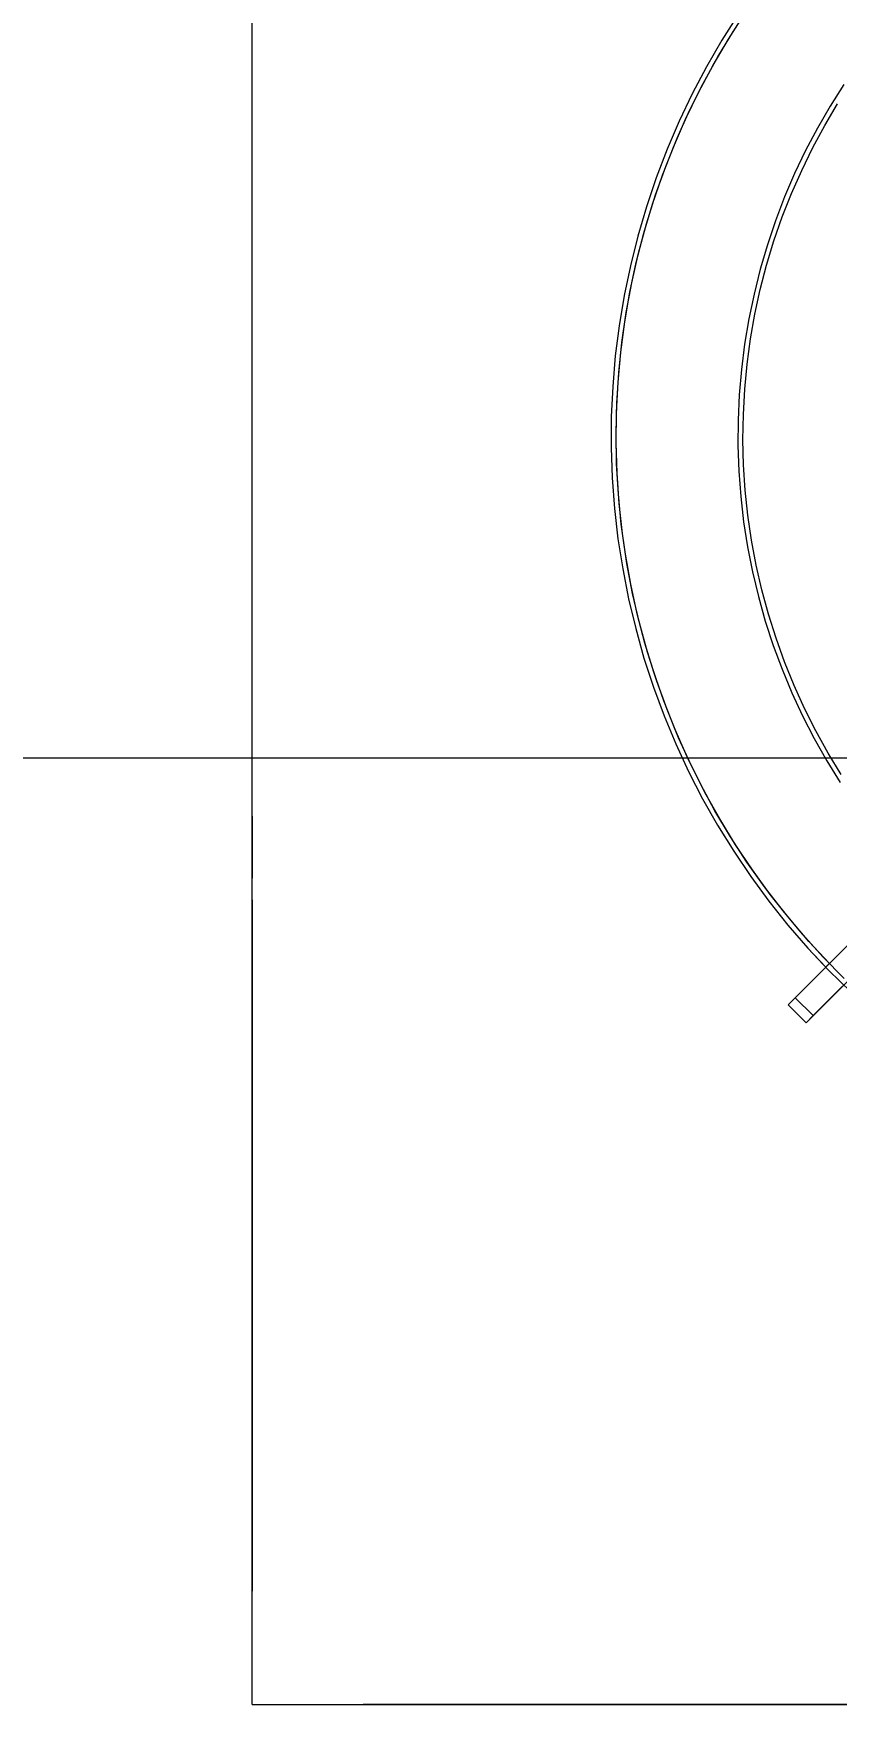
# Model space of a CAD drawing. Header units: millimetres. Extents: x -22227 to 20275, y 15053 to 61060.
# Drawn here: x -6802 to -6485, y 58947 to 59606 of the extents above; entities that cross this region are included whole.
import ezdxf

# ---------------------------------------------------------------- set-up
doc = ezdxf.new("R2010")
doc.units = ezdxf.units.MM
for name, color, linetype, lineweight in [('A-ANNO-DIMS', 7, 'Continuous', 9), ('A-ANNO-DIMS-170', 7, 'Continuous', 9), ('M-EQPM', 7, 'Continuous', 5)]:
    doc.layers.add(name, color=color, linetype=linetype, lineweight=lineweight)
doc.styles.add('Arial_1', font='arial.ttf', dxfattribs={"width": 0.8, "height": 340})
doc.dimstyles.new('AK_DIM_2_0_Arial', dxfattribs={"dimscale": 304.8, "dimtxt": 346.888196, "dimasz": 0.278871, "dimexe": 0.557743, "dimexo": 0.557743, "dimgap": 0.055774, "dimtad": 1, "dimdec": 0, "dimzin": 0, "dimdsep": 46, "dimtxsty": 'Arial_1', "dimblk1": 'OBLIQUE', "dimblk2": 'OBLIQUE', "dimsah": 1, "dimcen": 0.09, "dimadec": 0, "dimazin": 0, "dimtfac": 1, "dimtdec": 4, "dimtix": 1, "dimtmove": 0, "dimatfit": 3, "dimfxl": 1, "dimtvp": 1, "dimtolj": 1, "dimtzin": 0, "dimarcsym": 2})

# ---------------------------------------------------------------- blocks, each defined once
blk = doc.blocks.new('DanNong_VRV - OD-A-1-1235631-MẶT BẰNG HỆ THỐNG GIÓ TƯƠI')
at = {"layer": 'M-EQPM'}
for p, q in [((-885, -311.78), (-885, 688.22)), ((-885, -311.78), (-885, 688.22)), ((-885, -273.58), (-885, 616.52)), ((-885, 38.44), (-885, 616.52)), ((-673.72, -35.93), (-481.39, 156.4)), ((-481.39, 156.4), (-670.9, -33.1)), ((-474.32, 149.33), (-666.65, -43)), ((-663.82, -40.17), (-474.32, 149.33)), ((-885, 38.44), (-885, 28.44)), ((-885, 28.44), (-885, 38.44)), ((-885, 38.44), (-885, 28.44)), ((-885, 28.44), (-885, 38.44)), ((-885, 28.44), (-885, 14.01)), ((-885, 28.44), (-885, 14.01)), ((-885, 28.44), (-885, 14.01)), ((-885, 28.44), (-885, 14.01)), ((-885, 5.44), (-885, 0.44)), ((-885, 5.44), (-885, 0.44)), ((-885, 5.44), (-885, 0.44)), ((-885, 5.44), (-885, 0.44)), ((-885, 5.44), (-885, 0.44)), ((-885, 5.44), (-885, 0.44)), ((-885, 5.44), (-885, 0.44)), ((-885, 5.44), (-885, 0.44)), ((-885, 5.44), (-885, 0.44)), ((-885, 5.44), (-885, 0.44)), ((-885, -239.56), (-885, 0.44)), ((-885, 0.44), (-885, -239.56)), ((-885, -239.56), (-885, 0.44)), ((-885, 0.44), (-885, -239.56)), ((-885, -239.56), (-885, 0.44)), ((-885, 0.44), (-885, -239.56)), ((-885, -239.56), (-885, 0.44)), ((-885, 0.44), (-885, -239.56)), ((-885, 0.44), (-885, -4.56)), ((-885, -239.56), (-885, 0.44)), ((-885, 0.44), (-885, -239.56)), ((-885, -239.56), (-885, 0.44)), ((-885, 0.44), (-885, -239.56)), ((-885, -239.56), (-885, 0.44)), ((-885, 0.44), (-885, -239.56)), ((-885, -239.56), (-885, 0.44)), ((-885, 0.44), (-885, -239.56)), ((-885, -239.56), (-885, 0.44)), ((-885, 0.44), (-885, -239.56)), ((-885, -239.56), (-885, 0.44)), ((-885, 0.44), (-885, -239.56)), ((-885, -190.21), (-885, -4.56)), ((-885, -4.56), (-885, -190.21)), ((-670.9, -33.1), (-673.72, -35.93)), ((-673.72, -35.93), (-666.65, -43)), ((-673.72, -35.93), (-666.65, -43)), ((-670.9, -33.1), (-663.82, -40.17)), ((-670.9, -33.1), (-663.82, -40.17)), ((-666.65, -43), (-663.82, -40.17)), ((-885, -127.9), (-885, -158.22)), ((-885, -190.21), (-885, -195.21)), ((-885, -239.27), (-885, -267.1)), ((-885, -239.27), (-885, -267.1)), ((-885, -239.29), (-885, -267.07)), ((-885, -239.29), (-885, -267.07)), ((-885, -239.29), (-885, -267.07)), ((-885, -239.29), (-885, -267.07)), ((-885, -239.56), (-885, -244.56)), ((-885, -239.56), (-885, -244.56)), ((-885, -239.56), (-885, -244.56)), ((-885, -239.56), (-885, -244.56)), ((-885, -239.56), (-885, -244.56)), ((-885, -239.56), (-885, -244.56)), ((-885, -239.56), (-885, -244.56)), ((-885, -239.56), (-885, -244.56)), ((-885, -239.56), (-885, -244.56)), ((-885, -239.56), (-885, -244.56)), ((-885, -244.13), (-885, -241.71)), ((-885, -252.71), (-885, -261.71)), ((-885, -252.71), (-885, -261.71)), ((-885, -311.78), (655, -311.78)), ((-841.21, -311.78), (585, -311.78)), ((-12.64, -311.78), (-841.21, -311.78)), ((-841.21, -311.78), (-12.64, -311.78)), ((-838.93, -311.78), (-811.15, -311.78)), ((-838.93, -311.78), (-811.15, -311.78)), ((-838.93, -311.78), (-811.15, -311.78)), ((-838.93, -311.78), (-811.15, -311.78)), ((-838.93, -311.78), (-811.15, -311.78)), ((-838.93, -311.78), (-811.15, -311.78))]:
    blk.add_line(p, q, dxfattribs=at)
at = {"layer": 'M-EQPM', "flags": 128}
for points in [[(-693.38, 354.53), (-699.83, 344.37), (-705.87, 333.95), (-711.49, 323.3), (-716.67, 312.44), (-721.42, 301.38), (-725.72, 290.13), (-729.57, 278.73), (-732.96, 267.17), (-735.89, 255.49), (-738.34, 243.71), (-740.32, 231.83), (-741.83, 219.89), (-742.86, 207.89), (-743.4, 195.87), (-743.47, 183.83), (-743.05, 171.8), (-742.15, 159.79), (-740.78, 147.83), (-738.92, 135.93), (-736.6, 124.12), (-733.8, 112.41), (-730.53, 100.82), (-726.81, 89.38), (-722.63, 78.09), (-718, 66.97), (-712.93, 56.05), (-707.43, 45.34), (-701.5, 34.86), (-695.16, 24.63), (-688.42, 14.66), (-681.28, 4.96), (-673.76, -4.44), (-665.87, -13.54), (-658.85, -21.05)], [(-693.38, 354.53), (-699.83, 344.37), (-705.87, 333.95), (-711.49, 323.3), (-716.67, 312.44), (-721.42, 301.38), (-725.72, 290.13), (-729.57, 278.73), (-732.96, 267.17), (-735.89, 255.49), (-738.34, 243.71), (-740.32, 231.83), (-741.83, 219.89), (-742.86, 207.89), (-743.4, 195.87), (-743.47, 183.83), (-743.05, 171.8), (-742.15, 159.79), (-740.78, 147.83), (-738.92, 135.93), (-736.6, 124.12), (-733.8, 112.41), (-730.53, 100.82), (-726.81, 89.38), (-722.63, 78.09), (-718, 66.97), (-712.93, 56.05), (-707.43, 45.34), (-701.5, 34.86), (-695.16, 24.63), (-688.42, 14.66), (-681.28, 4.96), (-673.76, -4.44), (-665.87, -13.54), (-657.62, -22.31), (-649.03, -30.74)], [(-693.38, 354.53), (-699.83, 344.37), (-705.87, 333.95), (-711.49, 323.3), (-716.67, 312.44), (-721.42, 301.38), (-725.72, 290.13), (-729.57, 278.73), (-732.96, 267.17), (-735.89, 255.49), (-738.34, 243.71), (-740.32, 231.83), (-741.83, 219.89), (-742.86, 207.89), (-743.4, 195.87), (-743.47, 183.83), (-743.05, 171.8), (-742.15, 159.79), (-740.78, 147.83), (-738.92, 135.93), (-736.6, 124.12), (-733.8, 112.41), (-730.53, 100.82), (-726.81, 89.38), (-722.63, 78.09), (-718, 66.97), (-712.93, 56.05), (-707.43, 45.34), (-701.5, 34.86), (-695.16, 24.63), (-688.42, 14.66), (-681.28, 4.96), (-673.76, -4.44), (-665.87, -13.54), (-657.62, -22.31), (-649.03, -30.74)], [(-651.63, -25.47), (-660.01, -16.94), (-668.04, -8.08), (-675.71, 1.1), (-683, 10.58), (-689.92, 20.33), (-696.43, 30.36), (-702.54, 40.64), (-708.23, 51.16), (-713.5, 61.9), (-718.34, 72.84), (-722.73, 83.96), (-726.68, 95.25), (-730.17, 106.69), (-733.2, 118.26), (-735.76, 129.94), (-737.86, 141.71), (-739.48, 153.56), (-740.63, 165.46), (-741.3, 177.4), (-741.5, 189.36), (-741.21, 201.32), (-740.45, 213.25), (-739.21, 225.15), (-737.5, 236.98), (-735.31, 248.74), (-732.66, 260.4), (-729.54, 271.95), (-725.96, 283.36), (-721.93, 294.62), (-717.45, 305.71), (-712.53, 316.61), (-707.18, 327.3), (-701.41, 337.78), (-695.22, 348.01)], [(-651.63, -25.47), (-660.01, -16.94), (-668.04, -8.08), (-675.71, 1.1), (-683, 10.58), (-689.92, 20.33), (-696.43, 30.36), (-702.54, 40.64), (-708.23, 51.16), (-713.5, 61.9), (-718.34, 72.84), (-722.73, 83.96), (-726.68, 95.25), (-730.17, 106.69), (-733.2, 118.26), (-735.76, 129.94), (-737.86, 141.71), (-739.48, 153.56), (-740.63, 165.46), (-741.3, 177.4), (-741.5, 189.36), (-741.21, 201.32), (-740.45, 213.25), (-739.21, 225.15), (-737.5, 236.98), (-735.31, 248.74), (-732.66, 260.4), (-729.54, 271.95), (-725.96, 283.36), (-721.93, 294.62), (-717.45, 305.71), (-712.53, 316.61), (-707.18, 327.3), (-701.41, 337.78), (-695.22, 348.01)], [(-657.43, -19.64), (-665.57, -10.88), (-673.35, -1.8), (-680.77, 7.59), (-687.8, 17.26), (-694.44, 27.21), (-700.68, 37.41), (-706.5, 47.86), (-711.91, 58.52), (-716.88, 69.4), (-721.41, 80.47), (-725.49, 91.71), (-729.13, 103.1), (-732.3, 114.63), (-735.01, 126.28), (-737.26, 138.03), (-739.03, 149.85), (-740.33, 161.74), (-741.15, 173.67), (-741.49, 185.63), (-741.35, 197.59), (-740.74, 209.53), (-739.65, 221.44), (-738.08, 233.3), (-736.04, 245.08), (-733.54, 256.77), (-730.56, 268.36), (-727.13, 279.81), (-723.24, 291.12), (-718.9, 302.27), (-714.12, 313.23), (-708.9, 323.99), (-703.26, 334.53), (-697.2, 344.84), (-690.73, 354.9)], [(-651.71, 326.91), (-657.09, 318.43), (-662.12, 309.75), (-666.8, 300.87), (-671.13, 291.81), (-675.09, 282.58), (-678.68, 273.2), (-681.89, 263.69), (-684.71, 254.06), (-687.15, 244.32), (-689.2, 234.49), (-690.85, 224.59), (-692.11, 214.63), (-692.96, 204.63), (-693.42, 194.6), (-693.47, 184.56), (-693.13, 174.52), (-692.38, 164.51), (-691.23, 154.54), (-689.68, 144.62), (-687.74, 134.77), (-685.41, 125.01), (-682.69, 115.34), (-679.58, 105.8), (-676.09, 96.38), (-672.23, 87.11), (-668.01, 78.01), (-663.42, 69.08), (-658.48, 60.34), (-653.19, 51.8)], [(-652.76, 54.84), (-657.93, 63.35), (-662.75, 72.07), (-667.22, 80.97), (-671.33, 90.04), (-675.07, 99.27), (-678.44, 108.64), (-681.43, 118.14), (-684.05, 127.75), (-686.27, 137.46), (-688.11, 147.25), (-689.55, 157.1), (-690.59, 167), (-691.24, 176.94), (-691.5, 186.9), (-691.35, 196.86), (-690.81, 206.8), (-689.86, 216.72), (-688.53, 226.59), (-686.8, 236.39), (-684.67, 246.12), (-682.17, 255.76), (-679.27, 265.29), (-676, 274.7), (-672.36, 283.97), (-668.34, 293.08), (-663.97, 302.03), (-659.24, 310.8), (-654.17, 319.36)]]:
    blk.add_lwpolyline(points, dxfattribs=at)
at = {"layer": 'M-EQPM'}
for points in [[(-658.85, -21.05), (-658.84, -21.05), (-658.82, -21.03), (-658.72, -20.93), (-658.56, -20.77), (-658.36, -20.57), (-658.14, -20.34), (-657.92, -20.12), (-657.72, -19.92), (-657.56, -19.76), (-657.45, -19.66), (-657.43, -19.64), (-657.43, -19.64)], [(-657.43, -19.64), (-657.43, -19.64), (-657.45, -19.66), (-657.56, -19.76), (-657.72, -19.92), (-657.92, -20.12), (-658.14, -20.34), (-658.36, -20.57), (-658.56, -20.77), (-658.72, -20.93), (-658.82, -21.03), (-658.84, -21.05), (-658.85, -21.05)]]:
    blk.add_open_spline(points, degree=3, dxfattribs=at)
blk = doc.blocks.new('AK-SGS-M3-Hrvt_rvt-1-MẶT BẰNG HỆ THỐNG GIÓ TƯƠI')
at = {"layer": 'M-EQPM', "color": 4, "lineweight": 18, "true_color": 0x00ffff}
blk.add_blockref('DanNong_VRV - OD-A-1-1235631-MẶT BẰNG HỆ THỐNG GIÓ TƯƠI', (-5830.9, 59258.71), dxfattribs=at)
blk = doc.blocks.new('DIMBLOCK2-MẶT BẰNG HỆ THỐNG GIÓ TƯƠI')
at = {"layer": 'A-ANNO-DIMS-170'}
for p, q in [((-12198.59, 58695.04), (-12198.59, 58865.04)), ((-4498.59, 58695.04), (-4498.59, 58865.04)), ((-12198.59, 58695.04), (-12156.09, 58737.54)), ((-4498.59, 58695.04), (-4456.09, 58737.54)), ((-12198.59, 58695.04), (-12241.09, 58652.54)), ((-12198.59, 58695.04), (-4498.59, 58695.04)), ((-12198.59, 58695.04), (-12198.59, 58585.14)), ((-4498.59, 58695.04), (-4541.09, 58652.54)), ((-4498.59, 58695.04), (-4498.59, 58585.14))]:
    blk.add_line(p, q, dxfattribs=at)
at = {"layer": 'A-ANNO-DIMS-170', "color": 0, "insert": (-8764.85, 59153.44), "char_height": 340, "width": 999.038, "attachment_point": 1, "line_spacing_factor": 0.941778, "style": 'Arial_1'}
blk.add_mtext('7700', dxfattribs=at)
blk = doc.blocks.new('_Oblique')
at = {"color": 0, "linetype": 'ByBlock', "lineweight": -2}
blk.add_line((-0.5, -0.5), (0.5, 0.5), dxfattribs=at)
blk = doc.blocks.new('DIMBLOCK5-MẶT BẰNG HỆ THỐNG GIÓ TƯƠI')
at = {"layer": 'A-ANNO-DIMS-170'}
for p, q in [((-20048.59, 59320.2), (-20048.59, 59490.2)), ((10901.41, 59320.2), (10901.41, 59490.2)), ((-20048.59, 59320.2), (-20006.09, 59362.7)), ((10901.41, 59320.2), (10943.91, 59362.7)), ((-20048.59, 59320.2), (-20091.09, 59277.7)), ((-20048.59, 59320.2), (10901.41, 59320.2)), ((-20048.59, 59320.2), (-20048.59, 59210.31)), ((10901.41, 59320.2), (10858.91, 59277.7)), ((10901.41, 59320.2), (10901.41, 59210.31))]:
    blk.add_line(p, q, dxfattribs=at)
at = {"layer": 'A-ANNO-DIMS-170', "color": 0, "insert": (-5093.92, 59778.6), "char_height": 340, "width": 1248.7975, "attachment_point": 1, "line_spacing_factor": 0.941778, "style": 'Arial_1'}
blk.add_mtext('30950', dxfattribs=at)

msp = doc.modelspace()

# ---------------------------------------------------------------- block references
at = {"lineweight": 5}
msp.add_blockref('AK-SGS-M3-Hrvt_rvt-1-MẶT BẰNG HỆ THỐNG GIÓ TƯƠI', (0, 0), dxfattribs=at)

# ---------------------------------------------------------------- dimensions: what is measured, and where the dimension line sits
at = {"layer": 'A-ANNO-DIMS'}
for base, p1, p2, override, picture, middle in [((10901.41, 59320.2), (-20048.59, 59380.31), (10901.41, 59380.31), {"dimpost": '<>', "dimfxl": 30950}, 'DIMBLOCK5-MẶT BẰNG HỆ THỐNG GIÓ TƯƠI', (-4573.59, 59510.91)), ((-4498.59, 58695.04), (-12198.59, 58755.14), (-4498.59, 58755.14), {"dimpost": '<>', "dimfxl": 7700}, 'DIMBLOCK2-MẶT BẰNG HỆ THỐNG GIÓ TƯƠI', (-8348.59, 58885.63))]:
    dim = msp.add_linear_dim(base=base, p1=p1, p2=p2, dimstyle='AK_DIM_2_0_Arial', override=override, dxfattribs=at)
    dim.commit()
    dim.dimension.update_dxf_attribs({"geometry": picture, "text_midpoint": middle})

doc.saveas('drawing.dxf')
